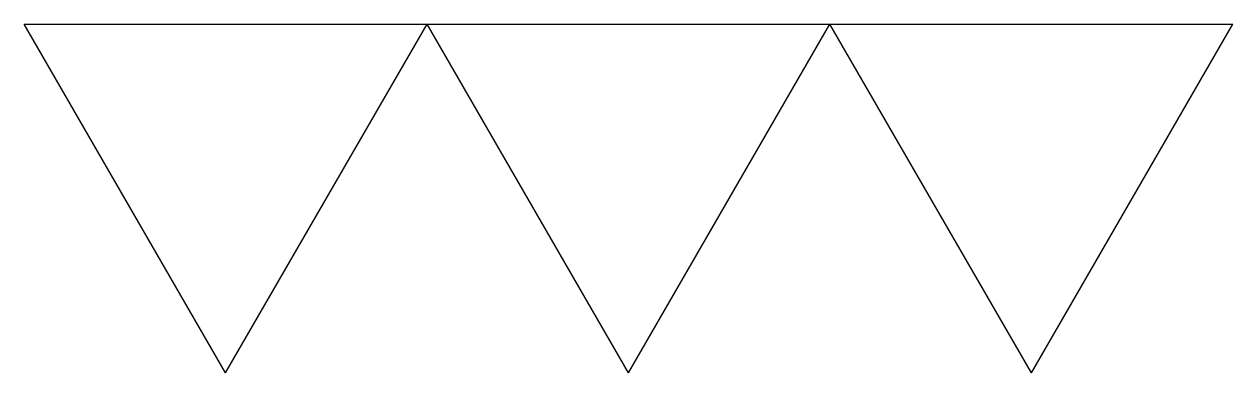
# Model space of a CAD drawing. Extents: x -3.8 to 30.9, y 160.5 to 170.5.
import ezdxf

# ---------------------------------------------------------------- set-up
doc = ezdxf.new("R2010")
doc.units = 0
doc.header["$MEASUREMENT"] = 0
doc.layers.get('0').update_dxf_attribs({"linetype": 'CONTINUOUS'})
doc.layers.add('DIM', color=2, linetype='CONTINUOUS')

# ---------------------------------------------------------------- blocks, each defined once
blk = doc.blocks.new('F01')
for p, q in [((5.774, 0), (0, 10)), ((0, 10), (11.547, 10)), ((5.774, 0), (11.547, 10))]:
    blk.add_line(p, q)
blk = doc.blocks.new('F02')
for p, q in [((0, 10), (11.547, 10)), ((5.774, 0), (0, 10)), ((5.774, 0), (11.547, 10)), ((11.547, 10), (23.094, 10)), ((17.321, 0), (11.547, 10)), ((17.321, 0), (23.094, 10))]:
    blk.add_line(p, q)

msp = doc.modelspace()

# ---------------------------------------------------------------- block references
at = {"layer": 'DIM'}
for name, p in [('F02', (-3.786, 160.512)), ('F01', (19.308, 160.512))]:
    msp.add_blockref(name, p, dxfattribs=at)

doc.saveas('drawing.dxf')
